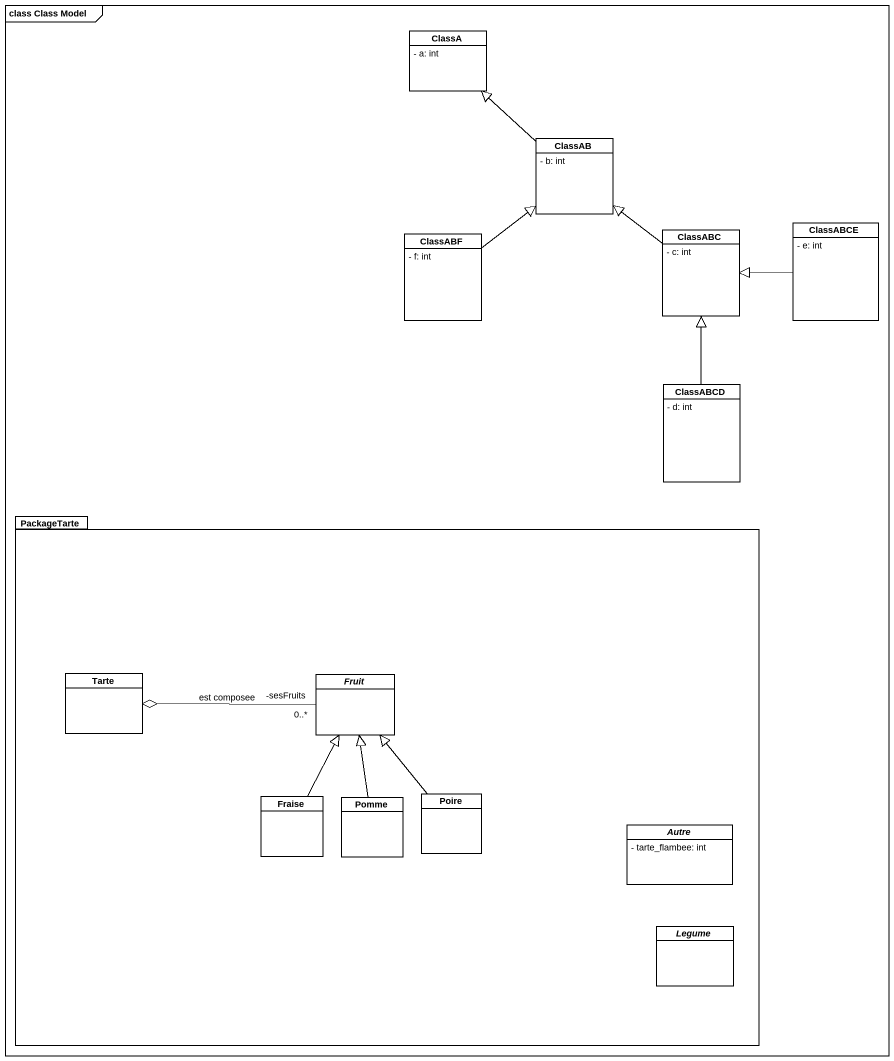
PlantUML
@startuml
mainframe class Class Model
hide circle
hide empty members
skinparam classAttributeIconSize 0
class ClassA {
  - a: int
}
class ClassAB {
  - b: int
}
class ClassABCE {
  - e: int
}
class ClassABF {
  - f: int
}
class ClassABC {
  - c: int
}
class ClassABCD {
  - d: int
}
package PackageTarte {
  class Tarte
  abstract class Fruit
  class Fraise
  class Pomme
  class Poire
  abstract class Autre {
    - tarte_flambee: int
  }
  abstract class Legume
}
ClassAB -up-|> ClassA
ClassABCE -left-|> ClassABC
ClassABF -up-|> ClassAB
ClassABC -up-|> ClassAB
ClassABCD -up-|> ClassABC
Fruit "-sesFruits\n0..*" -left-o Tarte : est composee
Fraise -up-|> Fruit
Pomme -up-|> Fruit
Poire -up-|> Fruit
@enduml
